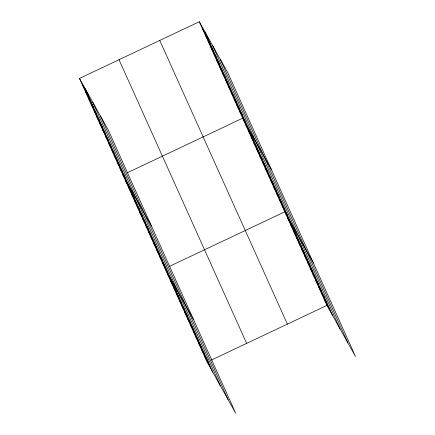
<?xml version="1.0" encoding="UTF-8"?>
<svg xmlns="http://www.w3.org/2000/svg" width="435" height="435" viewBox="0 0 435 435"><rect width="100%" height="100%" fill="white"/><g stroke="black" fill="none" stroke-linecap="round" stroke-linejoin="round"><path stroke-width="0.65" d="M79.474 78.414L108.076 129.586L235.699 413.25L207.103 362.078L79.474 78.414L199.301 21.75L227.896 72.922L355.525 356.586L326.924 305.413L199.301 21.75M124.067 174.294L122.871 174.859L151.467 226.031M127.063 172.874L242.692 118.195L271.288 169.367M166.186 267.9L164.985 268.471L193.586 319.643M169.182 266.486L284.805 211.807L313.407 262.979M207.103 362.078L208.3 361.512M211.296 360.093L326.924 305.413M202.193 28.177L207.881 38.356M205.086 34.61L210.774 44.789M207.979 41.037L213.667 51.216M210.872 47.469L216.559 57.648M213.764 53.896L219.452 64.075M216.657 60.329L222.345 70.508M219.55 66.756L225.238 76.935M222.443 73.189L228.13 83.368M225.335 79.616L231.023 89.795M228.228 86.048L233.916 96.222M231.121 92.476L236.809 102.655M234.014 98.908L239.701 109.082M236.906 105.335L242.594 115.514M239.799 111.768L245.487 121.941M245.498 124.437L251.185 134.616M248.309 130.679L253.996 140.853M251.115 136.916L256.802 147.095M253.92 143.158L259.608 153.337M256.732 149.401L262.419 159.574M259.537 155.638L265.225 165.817M262.343 161.88L268.036 172.059M265.154 168.122L270.842 178.296M267.96 174.359L273.648 184.538M270.771 180.601L276.459 190.78M273.577 186.843L279.265 197.022M276.383 193.08L282.07 203.259M279.194 199.322L284.881 209.501M282 205.565L287.687 215.744M287.617 218.044L293.304 228.223M290.422 224.286L296.11 234.465M293.233 230.528L298.921 240.702M296.039 236.765L301.727 246.944M298.845 243.007L304.533 253.186M301.656 249.25L307.344 259.423M304.462 255.486L310.15 265.665M307.268 261.729L312.961 271.908M310.079 267.971L315.767 278.15M312.885 274.213L318.572 284.387M315.696 280.45L321.383 290.629M318.502 286.692L324.189 296.871M321.307 292.934L326.995 303.108M324.118 299.171L329.806 309.35M82.367 84.847L88.055 95.02M85.26 91.274L90.948 101.453M88.153 97.701L93.84 107.88M91.045 104.134L96.733 114.313M93.938 110.561L99.631 120.74M96.831 116.993L102.524 127.172M99.724 123.42L105.417 133.599M102.622 129.853L108.31 140.032M105.515 136.28L111.202 146.459M108.407 142.713L114.095 152.892M111.3 149.14L116.988 159.319M114.193 155.572L119.881 165.746M117.086 161.999L122.773 172.178M119.978 168.432L125.666 178.606M125.677 181.101L131.365 191.28M128.483 187.344L134.17 197.517M131.294 193.58L136.981 203.759M134.1 199.823L139.787 210.002M136.911 206.065L142.598 216.238M139.717 212.302L145.404 222.481M142.522 218.544L148.21 228.723M145.333 224.786L151.021 234.96M148.139 231.023L153.827 241.202M150.945 237.265L156.633 247.444M153.756 243.508L159.444 253.687M156.562 249.75L162.25 259.923M159.373 255.987L165.061 266.166M162.179 262.229L167.867 272.408M167.796 274.708L173.483 284.887M170.602 280.95L176.289 291.129M173.407 287.192L179.095 297.366M176.218 293.429L181.906 303.608M179.024 299.671L184.712 309.851M181.835 305.914L187.523 316.093M184.641 312.151L190.329 322.33M187.447 318.393L193.135 328.572M190.258 324.635L195.946 334.814M193.064 330.877L198.751 341.051M195.87 337.114L201.557 347.293M198.681 343.356L204.368 353.535M201.487 349.599L207.174 359.772M204.298 355.835L209.985 366.014M220.338 59.394L347.962 343.057M212.546 45.457L340.175 329.121M204.988 31.929L332.612 315.592M159.759 40.45L287.383 324.113M119.016 59.715L246.645 343.378M100.512 116.058L228.141 399.721M92.726 102.122L220.349 385.785M85.162 88.593L212.791 372.257"/></g></svg>
